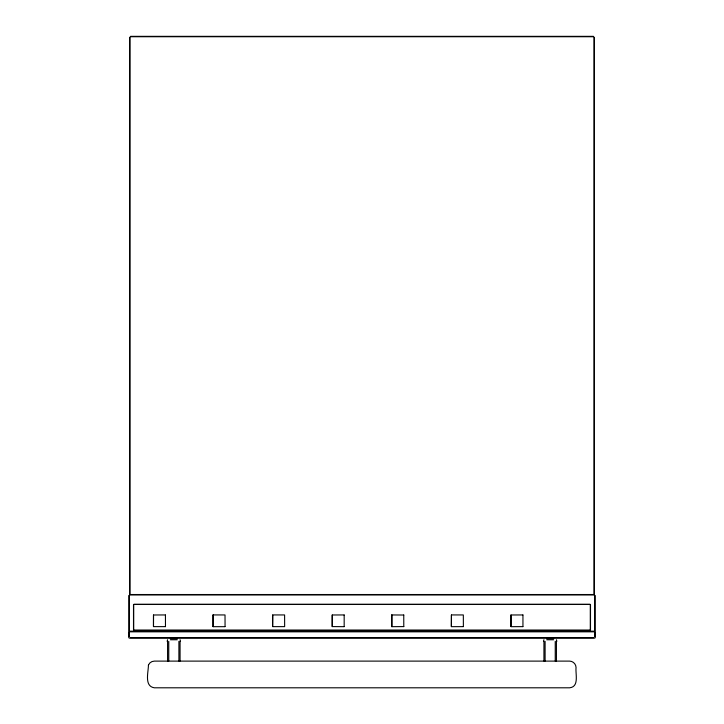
<?xml version="1.0" encoding="UTF-8"?>
<svg xmlns="http://www.w3.org/2000/svg" width="724" height="724" viewBox="0 0 724 724"><rect width="100%" height="100%" fill="white"/><g stroke="black" fill="none" stroke-linecap="round" stroke-linejoin="round"><path stroke-width="1.09" d="M153.524 615.029L153.479 626.586L153.488 614.984L165.443 614.947M165.47 626.631L165.443 615.029M167.154 641.355L167.579 639.754M213.064 614.984L213.064 626.631M225.064 626.586L225.019 614.947L213.146 614.929M272.677 615.029L272.631 626.586L272.722 614.929L284.595 614.947L284.641 626.586M344.172 626.667L332.207 626.586L332.226 614.984L344.172 614.947M391.802 614.984L391.802 626.631M391.883 626.676L403.802 626.586M451.414 615.029L451.369 626.586L451.459 614.929L463.333 614.947L463.378 626.586M510.99 615.029L510.945 626.586L510.963 614.984L522.909 614.947M522.945 626.631L522.945 614.984M543.498 641.355L543.932 639.754M594.676 638.188L595.318 637.554M224.974 626.676L213.146 626.676M391.838 614.947L403.802 615.029M130.519 36.345L593.481 36.345M130.519 36.734L593.481 36.734M129.849 594.522L594.151 594.522M129.849 594.911L594.151 594.911M133.859 604.314L590.141 604.314M133.859 604.459L590.141 604.459M153.569 626.631L165.389 626.631M272.722 626.631L284.55 626.631M463.288 626.631L451.414 626.667M511.044 626.676L522.864 626.631M133.859 630.215L590.141 630.215M133.859 630.36L590.141 630.36M130.184 631.183L593.816 631.183M130.184 631.817L593.816 631.817M130.184 637.554L593.816 637.554M130.184 638.188L593.816 638.188M170.357 638.586L177.299 638.586M546.701 638.586L553.643 638.586M170.357 639.754L177.299 639.754M546.701 639.754L553.643 639.754M128.682 637.554L129.325 638.188M556.421 639.754L556.846 641.355M180.068 639.754L180.502 641.355M595.318 632.686L595.318 636.686M595.074 595.445L595.074 633.084M594.685 595.445L594.685 631.98M594.676 632.686L594.676 636.686M594.404 37.268L594.404 594.648M594.015 37.268L594.015 594.648M590.494 604.658L590.494 630.016M590.341 604.658L590.341 630.016M556.421 641.355L556.421 661.057M555.245 641.355L555.245 661.057M545.1 641.355L545.1 661.057M543.932 641.355L543.932 661.057M403.757 615.029L403.784 626.586M391.838 615.029L391.838 626.586M344.172 615.029L344.172 626.586M332.262 615.029L332.262 626.586M213.1 615.029L213.1 626.586M180.068 641.355L180.068 661.057M178.9 641.355L178.9 661.057M168.755 641.355L168.755 661.057M167.579 641.355L167.579 661.057M133.659 604.658L133.659 630.016M133.506 604.658L133.506 630.016M129.985 37.268L129.985 594.648M129.596 37.268L129.596 594.648M129.315 595.445L129.315 631.98M129.325 632.686L129.325 636.686M128.926 595.445L128.926 633.084M128.682 632.686L128.682 636.686M148.438 665.066C148.429 672.098 143.976 686.261 154.357 687.8L569.643 687.8C579.471 686.786 575.309 673.836 576.051 667.519C575.978 664.071 573.082 661.175 569.643 661.112L154.357 661.112L151.904 661.6L149.832 662.985L148.438 665.066"/></g></svg>
